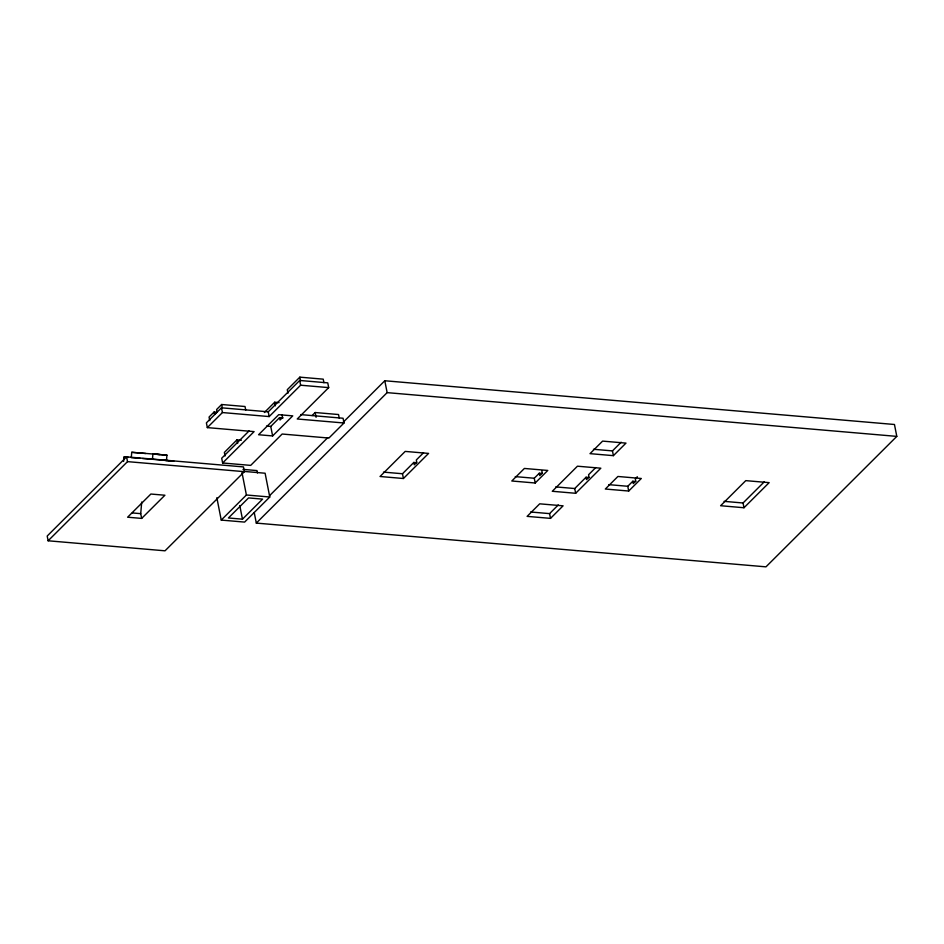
<?xml version="1.0" encoding="UTF-8"?>
<svg xmlns="http://www.w3.org/2000/svg" width="944" height="944" viewBox="0 0 944 944"><rect width="100%" height="100%" fill="white"/><g stroke="black" fill="none" stroke-linecap="round" stroke-linejoin="round"><path stroke-width="1.42" d="M123.605 461.415L123.971 457.073L128.372 457.415M166.474 460.519L166.935 455.15L131.735 452.306L131.287 457.675L140.137 458.324M141.659 518.409L164.905 495.234L150.875 494.031L127.629 517.206L141.659 518.409L140.727 513.654L141.706 502.031M152.456 459.315L152.904 453.946L166.935 455.15M126.579 456.872L47.2 536.027L48.132 540.782L165.023 550.812L244.402 471.67L243.469 466.914L126.579 456.872L127.511 461.628L48.132 540.782M217.014 412.28L214.087 412.032L209.061 417.047L209.757 420.611M245.723 410.074L245.015 406.51L221.639 404.504L216.613 409.519L217.073 411.903L214.559 414.404L214.087 412.032M300.688 414.605L343.061 418.239L343.994 422.995L297.242 418.983L328.689 387.618L327.757 382.863L299.696 380.456L268.249 411.82L221.486 407.808L206.394 422.853L207.326 427.608L254.089 431.62L222.631 462.985L221.698 458.229L249.098 430.912M207.326 427.608L222.43 412.552L269.182 416.575L300.629 385.211L328.689 387.618M241.334 440.258L236.944 439.88L224.365 452.424L225.061 455.987M264.391 412.504L274.692 402.238L279.07 402.616M323.922 382.733L323.226 379.158L299.85 377.152L287.271 389.695L287.967 393.27M266.538 426.063L270.751 426.428L279.554 417.649L283.058 417.944M272.615 435.939L292.734 415.867L278.716 414.664L258.585 434.736L272.615 435.939L270.751 426.428M312.134 415.537L315.154 412.528L338.53 414.534L339.238 418.098M216.849 497.712L221.238 520.085L246.396 494.998L269.772 497.004L265.111 473.227L244.649 471.469M242.455 519.176L262.585 499.116L248.555 497.913L228.424 517.973L242.455 519.176L239.788 505.595M269.547 495.683L327.698 437.697M343.274 422.169L384.798 380.751L894.464 424.493L896.8 436.388L765.962 566.848L256.308 523.094L254.231 512.533M269.772 497.004L244.614 522.091L221.238 520.085M343.994 422.995L328.901 438.051L282.138 434.028L250.691 465.392L222.631 462.985M256.308 523.094L387.134 392.633L896.8 436.388M383.488 472.118L402.486 473.746L413.802 462.454L416.705 462.702M423.526 452.766L416.316 459.952L416.788 462.324L414.274 464.837L413.802 462.454M403.418 478.502L428.576 453.415L405.2 451.409L380.043 476.496L403.418 478.502L402.486 473.746M515.259 476.614L534.257 478.242L539.295 473.227L542.21 473.475M535.189 482.998L547.768 470.454L524.392 468.448L511.813 480.992L535.189 482.998L534.257 478.242M530.575 511.99L549.573 513.619L558.282 504.934M555.733 486.903L574.731 488.532L586.047 477.239L588.973 477.499M595.77 467.551L588.56 474.738L589.032 477.109L586.519 479.623L586.047 477.239M593.469 449.273L612.467 450.902L621.176 442.217M550.505 518.374L563.084 505.831L539.697 503.825L527.118 516.368L550.505 518.374L549.573 513.619M575.663 493.287L600.821 468.2L577.445 466.194L552.287 491.281L575.663 493.287L574.731 488.532M613.399 455.657L625.978 443.114L602.602 441.108L590.024 453.651L613.399 455.657L612.467 450.902M608.786 484.65L627.772 486.278L632.81 481.251L635.725 481.511M637.342 476.744L635.324 478.75L635.796 481.121L633.271 483.635L632.81 481.251M628.704 491.033L641.295 478.49L617.907 476.472L605.328 489.027L628.704 491.033L627.772 486.278M724.06 501.347L743.058 502.987L764.192 481.912M743.99 507.742L769.148 482.644L745.772 480.638L720.614 505.724L743.99 507.742L743.058 502.987M142.579 458.548L151.04 459.209M164.988 460.436L173.802 461.12L150.426 459.114M131.735 452.306L145.765 453.509M154.934 454.135L159.607 454.536M123.971 457.073L126.885 457.321M242.962 469.38L256.98 470.584L257.452 472.956M127.511 461.628L244.402 471.67M132.313 512.934L140.727 513.654M541.809 470.726L542.269 473.097L539.756 475.611L539.295 473.227M384.798 380.751L387.134 392.633M315.154 412.528L316.087 417.283M299.85 377.152L300.546 380.727M299.696 380.456L300.629 385.211M282.067 415.136L282.539 417.519L280.014 420.021L279.554 417.649M274.692 402.238L275.388 405.814M268.249 411.82L269.182 416.575M236.944 439.88L237.652 443.444M242.006 472.625L246.396 494.998M221.639 404.504L222.336 408.068M221.486 407.808L222.43 412.552"/></g></svg>
